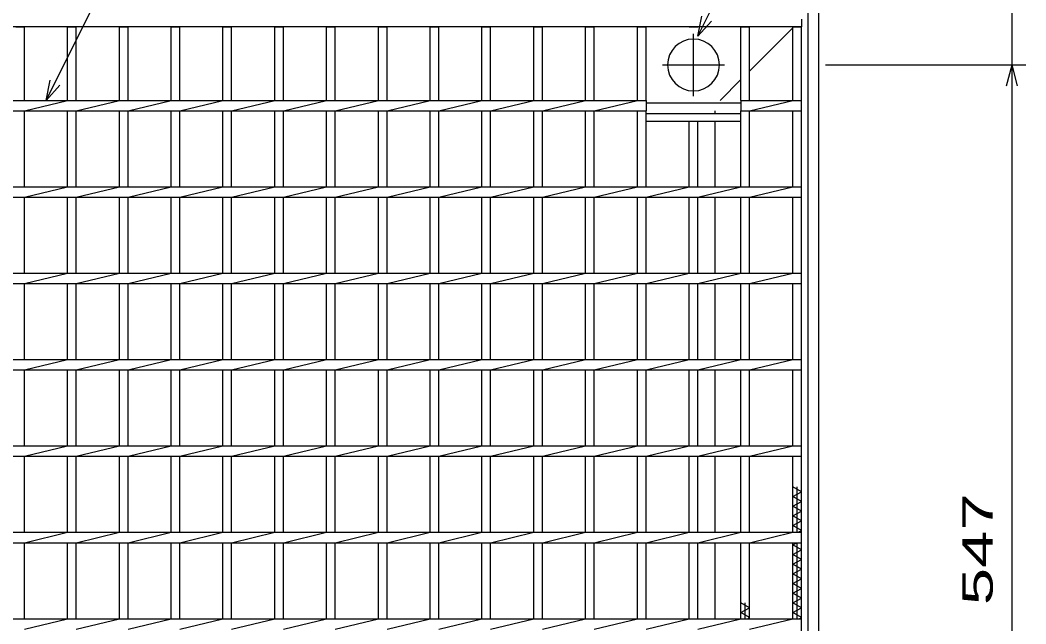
# Model space of a CAD drawing. Units: millimetres, scale not verified. Extents: x -1456 to 1385, y -1026 to 843.
# Drawn here: x -830 to -248, y 68 to 418 of the extents above; entities that cross this region are included whole.
import ezdxf
from ezdxf.enums import TextEntityAlignment as Align

# ---------------------------------------------------------------- set-up
doc = ezdxf.new("R2010")
doc.units = ezdxf.units.MM
doc.header["$LTSCALE"] = 8
doc.linetypes.add('CHAIN', pattern=[18.5, 12, -1.5, 3.5, -1.5])
doc.linetypes.add('DASHED', pattern=[7.5, 6, -1.5])
for name, color, linetype, lineweight in [('16', 3, 'Continuous', 25), ('19', 6, 'Continuous', 25), ('22', 4, 'Continuous', 25)]:
    doc.layers.add(name, color=color, linetype=linetype, lineweight=lineweight)
doc.styles.add('ベクトル', font='')
doc.styles.get('ベクトル').set_extended_font_data('ベクトル')

msp = doc.modelspace()

# ---------------------------------------------------------------- linework, layer by layer
at = {"layer": '16'}
for p, q in [((-378, 414), (-983, 414)), ((-833, 414), (-828, 414)), ((-828, 371.5), (-828, 414)), ((-803, 371.5), (-803, 414)), ((-803, 414), (-798, 414)), ((-798, 371.5), (-798, 414)), ((-773, 371.5), (-773, 414)), ((-773, 414), (-768, 414)), ((-768, 371.5), (-768, 414)), ((-743, 371.5), (-743, 414)), ((-743, 414), (-738, 414)), ((-738, 371.5), (-738, 414)), ((-713, 371.5), (-713, 414)), ((-713, 414), (-708, 414)), ((-708, 371.5), (-708, 414)), ((-683, 371.5), (-683, 414)), ((-683, 414), (-678, 414)), ((-678, 371.5), (-678, 414)), ((-653, 371.5), (-653, 414)), ((-653, 414), (-648, 414)), ((-648, 371.5), (-648, 414)), ((-623, 371.5), (-623, 414)), ((-623, 414), (-618, 414)), ((-618, 371.5), (-618, 414)), ((-593, 371.5), (-593, 414)), ((-593, 414), (-588, 414)), ((-588, 371.5), (-588, 414)), ((-563, 371.5), (-563, 414)), ((-563, 414), (-558, 414)), ((-558, 371.5), (-558, 414)), ((-533, 371.5), (-533, 414)), ((-533, 414), (-528, 414)), ((-528, 371.5), (-528, 414)), ((-503, 371.5), (-503, 414)), ((-503, 414), (-498, 414)), ((-498, 371.5), (-498, 414)), ((-473, 371.5), (-473, 414)), ((-473, 414), (-468, 414)), ((-468, 371.5), (-468, 414)), ((-443, 414), (-438, 414)), ((-413, 371.5), (-413, 414)), ((-413, 414), (-408, 414)), ((-408, 371.5), (-408, 414)), ((-383, 371.5), (-383, 414)), ((-383, 414), (-378, 414)), ((-378, 418.5), (-378, 414)), ((-378, -177), (-378, 414)), ((-893, 371.5), (-468, 371.5)), ((-828, 365.5), (-803, 371.5)), ((-798, 365.5), (-773, 371.5)), ((-768, 365.5), (-743, 371.5)), ((-738, 365.5), (-713, 371.5)), ((-708, 365.5), (-683, 371.5)), ((-678, 365.5), (-653, 371.5)), ((-648, 365.5), (-623, 371.5)), ((-618, 365.5), (-593, 371.5)), ((-588, 365.5), (-563, 371.5)), ((-558, 365.5), (-533, 371.5)), ((-528, 365.5), (-503, 371.5)), ((-498, 365.5), (-473, 371.5)), ((-468, 371.5), (-468, 365.5)), ((-468, 370), (-413, 370)), ((-413, 371.5), (-378, 371.5)), ((-413, 371.5), (-413, 365.5)), ((-408, 365.5), (-383, 371.5)), ((-378, 365.5), (-378, 371.5)), ((-893, 365.5), (-468, 365.5)), ((-828, 321.5), (-828, 365.5)), ((-803, 321.5), (-803, 365.5)), ((-798, 321.5), (-798, 365.5)), ((-773, 321.5), (-773, 365.5)), ((-768, 321.5), (-768, 365.5)), ((-743, 321.5), (-743, 365.5)), ((-738, 321.5), (-738, 365.5)), ((-713, 321.5), (-713, 365.5)), ((-708, 321.5), (-708, 365.5)), ((-683, 321.5), (-683, 365.5)), ((-678, 321.5), (-678, 365.5)), ((-653, 321.5), (-653, 365.5)), ((-648, 321.5), (-648, 365.5)), ((-623, 321.5), (-623, 365.5)), ((-618, 321.5), (-618, 365.5)), ((-593, 321.5), (-593, 365.5)), ((-588, 321.5), (-588, 365.5)), ((-563, 321.5), (-563, 365.5)), ((-558, 321.5), (-558, 365.5)), ((-533, 321.5), (-533, 365.5)), ((-528, 321.5), (-528, 365.5)), ((-503, 321.5), (-503, 365.5)), ((-498, 321.5), (-498, 365.5)), ((-473, 321.5), (-473, 365.5)), ((-468, 321.5), (-468, 365.5)), ((-468, 364), (-413, 364)), ((-468, 359.5), (-468, 364)), ((-413, 365.5), (-378, 365.5)), ((-413, 321.5), (-413, 365.5)), ((-413, 359.5), (-413, 364)), ((-408, 321.5), (-408, 365.5)), ((-383, 321.5), (-383, 365.5)), ((-468, 359.5), (-413, 359.5)), ((-443, 321.5), (-443, 359.5)), ((-438, 321.5), (-438, 359.5)), ((-983, 321.5), (-378, 321.5)), ((-828, 315.5), (-803, 321.5)), ((-798, 315.5), (-773, 321.5)), ((-768, 315.5), (-743, 321.5)), ((-738, 315.5), (-713, 321.5)), ((-708, 315.5), (-683, 321.5)), ((-678, 315.5), (-653, 321.5)), ((-648, 315.5), (-623, 321.5)), ((-618, 315.5), (-593, 321.5)), ((-588, 315.5), (-563, 321.5)), ((-558, 315.5), (-533, 321.5)), ((-528, 315.5), (-503, 321.5)), ((-498, 315.5), (-473, 321.5)), ((-468, 315.5), (-443, 321.5)), ((-438, 315.5), (-413, 321.5)), ((-408, 315.5), (-383, 321.5)), ((-378, 315.5), (-378, 321.5)), ((-983, 315.5), (-378, 315.5)), ((-828, 271.5), (-828, 315.5)), ((-803, 271.5), (-803, 315.5)), ((-798, 271.5), (-798, 315.5)), ((-773, 271.5), (-773, 315.5)), ((-768, 271.5), (-768, 315.5)), ((-743, 271.5), (-743, 315.5)), ((-738, 271.5), (-738, 315.5)), ((-713, 271.5), (-713, 315.5)), ((-708, 271.5), (-708, 315.5)), ((-683, 271.5), (-683, 315.5)), ((-678, 271.5), (-678, 315.5)), ((-653, 271.5), (-653, 315.5)), ((-648, 271.5), (-648, 315.5)), ((-623, 271.5), (-623, 315.5)), ((-618, 271.5), (-618, 315.5)), ((-593, 271.5), (-593, 315.5)), ((-588, 271.5), (-588, 315.5)), ((-563, 271.5), (-563, 315.5)), ((-558, 271.5), (-558, 315.5)), ((-533, 271.5), (-533, 315.5)), ((-528, 271.5), (-528, 315.5)), ((-503, 271.5), (-503, 315.5)), ((-498, 271.5), (-498, 315.5)), ((-473, 271.5), (-473, 315.5)), ((-468, 271.5), (-468, 315.5)), ((-443, 271.5), (-443, 315.5)), ((-438, 271.5), (-438, 315.5)), ((-413, 271.5), (-413, 315.5)), ((-408, 271.5), (-408, 315.5)), ((-383, 271.5), (-383, 315.5)), ((-983, 271.5), (-378, 271.5)), ((-828, 265.5), (-803, 271.5)), ((-798, 265.5), (-773, 271.5)), ((-768, 265.5), (-743, 271.5)), ((-738, 265.5), (-713, 271.5)), ((-708, 265.5), (-683, 271.5)), ((-678, 265.5), (-653, 271.5)), ((-648, 265.5), (-623, 271.5)), ((-618, 265.5), (-593, 271.5)), ((-588, 265.5), (-563, 271.5)), ((-558, 265.5), (-533, 271.5)), ((-528, 265.5), (-503, 271.5)), ((-498, 265.5), (-473, 271.5)), ((-468, 265.5), (-443, 271.5)), ((-438, 265.5), (-413, 271.5)), ((-408, 265.5), (-383, 271.5)), ((-378, 265.5), (-378, 271.5)), ((-983, 265.5), (-378, 265.5)), ((-828, 221.5), (-828, 265.5)), ((-803, 221.5), (-803, 265.5)), ((-798, 221.5), (-798, 265.5)), ((-773, 221.5), (-773, 265.5)), ((-768, 221.5), (-768, 265.5)), ((-743, 221.5), (-743, 265.5)), ((-738, 221.5), (-738, 265.5)), ((-713, 221.5), (-713, 265.5)), ((-708, 221.5), (-708, 265.5)), ((-683, 221.5), (-683, 265.5)), ((-678, 221.5), (-678, 265.5)), ((-653, 221.5), (-653, 265.5)), ((-648, 221.5), (-648, 265.5)), ((-623, 221.5), (-623, 265.5)), ((-618, 221.5), (-618, 265.5)), ((-593, 221.5), (-593, 265.5)), ((-588, 221.5), (-588, 265.5)), ((-563, 221.5), (-563, 265.5)), ((-558, 221.5), (-558, 265.5)), ((-533, 221.5), (-533, 265.5)), ((-528, 221.5), (-528, 265.5)), ((-503, 221.5), (-503, 265.5)), ((-498, 221.5), (-498, 265.5)), ((-473, 221.5), (-473, 265.5)), ((-468, 221.5), (-468, 265.5)), ((-443, 221.5), (-443, 265.5)), ((-438, 221.5), (-438, 265.5)), ((-413, 221.5), (-413, 265.5)), ((-408, 221.5), (-408, 265.5)), ((-383, 221.5), (-383, 265.5)), ((-983, 221.5), (-378, 221.5)), ((-828, 215.5), (-803, 221.5)), ((-798, 215.5), (-773, 221.5)), ((-768, 215.5), (-743, 221.5)), ((-738, 215.5), (-713, 221.5)), ((-708, 215.5), (-683, 221.5)), ((-678, 215.5), (-653, 221.5)), ((-648, 215.5), (-623, 221.5)), ((-618, 215.5), (-593, 221.5)), ((-588, 215.5), (-563, 221.5)), ((-558, 215.5), (-533, 221.5)), ((-528, 215.5), (-503, 221.5)), ((-498, 215.5), (-473, 221.5)), ((-468, 215.5), (-443, 221.5)), ((-438, 215.5), (-413, 221.5)), ((-408, 215.5), (-383, 221.5)), ((-378, 215.5), (-378, 221.5)), ((-983, 215.5), (-378, 215.5)), ((-828, 171.5), (-828, 215.5)), ((-803, 171.5), (-803, 215.5)), ((-798, 171.5), (-798, 215.5)), ((-773, 171.5), (-773, 215.5)), ((-768, 171.5), (-768, 215.5)), ((-743, 171.5), (-743, 215.5)), ((-738, 171.5), (-738, 215.5)), ((-713, 171.5), (-713, 215.5)), ((-708, 171.5), (-708, 215.5)), ((-683, 171.5), (-683, 215.5)), ((-678, 171.5), (-678, 215.5)), ((-653, 171.5), (-653, 215.5)), ((-648, 171.5), (-648, 215.5)), ((-623, 171.5), (-623, 215.5)), ((-618, 171.5), (-618, 215.5)), ((-593, 171.5), (-593, 215.5)), ((-588, 171.5), (-588, 215.5)), ((-563, 171.5), (-563, 215.5)), ((-558, 171.5), (-558, 215.5)), ((-533, 171.5), (-533, 215.5)), ((-528, 171.5), (-528, 215.5)), ((-503, 171.5), (-503, 215.5)), ((-498, 171.5), (-498, 215.5)), ((-473, 171.5), (-473, 215.5)), ((-468, 171.5), (-468, 215.5)), ((-443, 171.5), (-443, 215.5)), ((-438, 171.5), (-438, 215.5)), ((-413, 171.5), (-413, 215.5)), ((-408, 171.5), (-408, 215.5)), ((-383, 171.5), (-383, 215.5)), ((-983, 171.5), (-378, 171.5)), ((-828, 165.5), (-803, 171.5)), ((-798, 165.5), (-773, 171.5)), ((-768, 165.5), (-743, 171.5)), ((-738, 165.5), (-713, 171.5)), ((-708, 165.5), (-683, 171.5)), ((-678, 165.5), (-653, 171.5)), ((-648, 165.5), (-623, 171.5)), ((-618, 165.5), (-593, 171.5)), ((-588, 165.5), (-563, 171.5)), ((-558, 165.5), (-533, 171.5)), ((-528, 165.5), (-503, 171.5)), ((-498, 165.5), (-473, 171.5)), ((-468, 165.5), (-443, 171.5)), ((-438, 165.5), (-413, 171.5)), ((-408, 165.5), (-383, 171.5)), ((-378, 165.5), (-378, 171.5)), ((-983, 165.5), (-378, 165.5)), ((-828, 121.5), (-828, 165.5)), ((-803, 121.5), (-803, 165.5)), ((-798, 121.5), (-798, 165.5)), ((-773, 121.5), (-773, 165.5)), ((-768, 121.5), (-768, 165.5)), ((-743, 121.5), (-743, 165.5)), ((-738, 121.5), (-738, 165.5)), ((-713, 121.5), (-713, 165.5)), ((-708, 121.5), (-708, 165.5)), ((-683, 121.5), (-683, 165.5)), ((-678, 121.5), (-678, 165.5)), ((-653, 121.5), (-653, 165.5)), ((-648, 121.5), (-648, 165.5)), ((-623, 121.5), (-623, 165.5)), ((-618, 121.5), (-618, 165.5)), ((-593, 121.5), (-593, 165.5)), ((-588, 121.5), (-588, 165.5)), ((-563, 121.5), (-563, 165.5)), ((-558, 121.5), (-558, 165.5)), ((-533, 121.5), (-533, 165.5)), ((-528, 121.5), (-528, 165.5)), ((-503, 121.5), (-503, 165.5)), ((-498, 121.5), (-498, 165.5)), ((-473, 121.5), (-473, 165.5)), ((-468, 121.5), (-468, 165.5)), ((-443, 121.5), (-443, 165.5)), ((-438, 121.5), (-438, 165.5)), ((-413, 121.5), (-413, 165.5)), ((-408, 121.5), (-408, 165.5)), ((-383, 121.5), (-383, 165.5)), ((-378, 145), (-383, 147.8)), ((-380.5, 121.5), (-380.5, 147.8)), ((-383, 142.2), (-378, 145)), ((-378, 139.4), (-383, 142.2)), ((-383, 136.6), (-378, 139.4)), ((-378, 133.8), (-383, 136.6)), ((-383, 131), (-378, 133.8)), ((-378, 128.2), (-383, 131)), ((-383, 125.4), (-378, 128.2)), ((-378, 122.6), (-383, 125.4)), ((-379.964, 121.5), (-378, 122.6)), ((-983, 121.5), (-378, 121.5)), ((-828, 115.5), (-803, 121.5)), ((-798, 115.5), (-773, 121.5)), ((-768, 115.5), (-743, 121.5)), ((-738, 115.5), (-713, 121.5)), ((-708, 115.5), (-683, 121.5)), ((-678, 115.5), (-653, 121.5)), ((-648, 115.5), (-623, 121.5)), ((-618, 115.5), (-593, 121.5)), ((-588, 115.5), (-563, 121.5)), ((-558, 115.5), (-533, 121.5)), ((-528, 115.5), (-503, 121.5)), ((-498, 115.5), (-473, 121.5)), ((-468, 115.5), (-443, 121.5)), ((-438, 115.5), (-413, 121.5)), ((-408, 115.5), (-383, 121.5)), ((-378, 115.5), (-378, 121.5)), ((-983, 115.5), (-378, 115.5)), ((-828, 71.5), (-828, 115.5)), ((-803, 71.5), (-803, 115.5)), ((-798, 71.5), (-798, 115.5)), ((-773, 71.5), (-773, 115.5)), ((-768, 71.5), (-768, 115.5)), ((-743, 71.5), (-743, 115.5)), ((-738, 71.5), (-738, 115.5)), ((-713, 71.5), (-713, 115.5)), ((-708, 71.5), (-708, 115.5)), ((-683, 71.5), (-683, 115.5)), ((-678, 71.5), (-678, 115.5)), ((-653, 71.5), (-653, 115.5)), ((-648, 71.5), (-648, 115.5)), ((-623, 71.5), (-623, 115.5)), ((-618, 71.5), (-618, 115.5)), ((-593, 71.5), (-593, 115.5)), ((-588, 71.5), (-588, 115.5)), ((-563, 71.5), (-563, 115.5)), ((-558, 71.5), (-558, 115.5)), ((-533, 71.5), (-533, 115.5)), ((-528, 71.5), (-528, 115.5)), ((-503, 71.5), (-503, 115.5)), ((-498, 71.5), (-498, 115.5)), ((-473, 71.5), (-473, 115.5)), ((-468, 71.5), (-468, 115.5)), ((-443, 71.5), (-443, 115.5)), ((-438, 71.5), (-438, 115.5)), ((-413, 71.5), (-413, 115.5)), ((-408, 71.5), (-408, 115.5)), ((-383, 71.5), (-383, 115.5)), ((-383, 114.2), (-380.679, 115.5)), ((-378, 111.4), (-383, 114.2)), ((-383, 108.6), (-378, 111.4)), ((-380.5, 71.5), (-380.5, 115.5)), ((-378, 105.8), (-383, 108.6)), ((-383, 103), (-378, 105.8)), ((-378, 100.2), (-383, 103)), ((-383, 97.4), (-378, 100.2)), ((-378, 94.6), (-383, 97.4)), ((-383, 91.8), (-378, 94.6)), ((-378, 89), (-383, 91.8)), ((-383, 86.2), (-378, 89)), ((-378, 83.4), (-383, 86.2)), ((-383, 80.6), (-378, 83.4)), ((-408, 77.8), (-413, 80.6)), ((-413, 75), (-408, 77.8)), ((-410.5, 71.5), (-410.5, 80.6)), ((-378, 77.8), (-383, 80.6)), ((-383, 75), (-378, 77.8)), ((-983, 71.5), (-378, 71.5)), ((-828, 65.5), (-803, 71.5)), ((-798, 65.5), (-773, 71.5)), ((-768, 65.5), (-743, 71.5)), ((-738, 65.5), (-713, 71.5)), ((-708, 65.5), (-683, 71.5)), ((-678, 65.5), (-653, 71.5)), ((-648, 65.5), (-623, 71.5)), ((-618, 65.5), (-593, 71.5)), ((-588, 65.5), (-563, 71.5)), ((-558, 65.5), (-533, 71.5)), ((-528, 65.5), (-503, 71.5)), ((-498, 65.5), (-473, 71.5)), ((-468, 65.5), (-443, 71.5)), ((-438, 65.5), (-413, 71.5)), ((-408, 72.2), (-413, 75)), ((-409.25, 71.5), (-408, 72.2)), ((-408, 65.5), (-383, 71.5)), ((-378, 72.2), (-383, 75)), ((-379.25, 71.5), (-378, 72.2)), ((-378, 65.5), (-378, 71.5))]:
    msp.add_line(p, q, dxfattribs=at)
at = {"layer": '16', "linetype": 'CHAIN'}
for p, q in [((-440.5, 374), (-440.5, 410)), ((-458.5, 392), (-422.5, 392))]:
    msp.add_line(p, q, dxfattribs=at)
at = {"layer": '16'}
for start, end in [(90, 270), (270, 90)]:
    msp.add_arc((-440.5, 392), 15, start, end, dxfattribs=at)
at = {"layer": '19'}
for p, q in [((-368, -191.5), (-368, 428.5)), ((-374, -185.5), (-374, 422.5)), ((-428, 321.5), (-428, 359.5)), ((-428, 271.5), (-428, 315.5)), ((-428, 221.5), (-428, 265.5)), ((-428, 171.5), (-428, 215.5)), ((-428, 121.5), (-428, 165.5)), ((-428, 71.5), (-428, 115.5))]:
    msp.add_line(p, q, dxfattribs=at)
at = {"layer": '19', "linetype": 'DASHED'}
for p, q in [((-408, 388.5), (-383, 413.5)), ((-425, 371.5), (-413, 383.5)), ((-428, 364), (-428, 365.5))]:
    msp.add_line(p, q, dxfattribs=at)
at = {"layer": '22'}
for p, q in [((-815.5, 371.5), (-694.25, 614)), ((-438, 408.6), (-374, 536.6)), ((-256, 392), (-256, 428.5)), ((-438, 408.6), (-435.6, 420.28)), ((-438, 408.6), (-430, 417.4)), ((-364, 392), (-248, 392)), ((-259.2, 380), (-256, 392)), ((-252.8, 380), (-256, 392)), ((-256, -155), (-256, 392)), ((-815.5, 371.5), (-813.1, 383.18)), ((-815.5, 371.5), (-807.5, 380.3))]:
    msp.add_line(p, q, dxfattribs=at)

# ---------------------------------------------------------------- texts
at = {"layer": '22', "color": 2, "style": 'ベクトル', "width": 1.65}
msp.add_text(' 547 ', height=17.6, rotation=90, dxfattribs=at).set_placement((-276, 68.5), align=Align.MIDDLE_LEFT)

doc.saveas('drawing.dxf')
